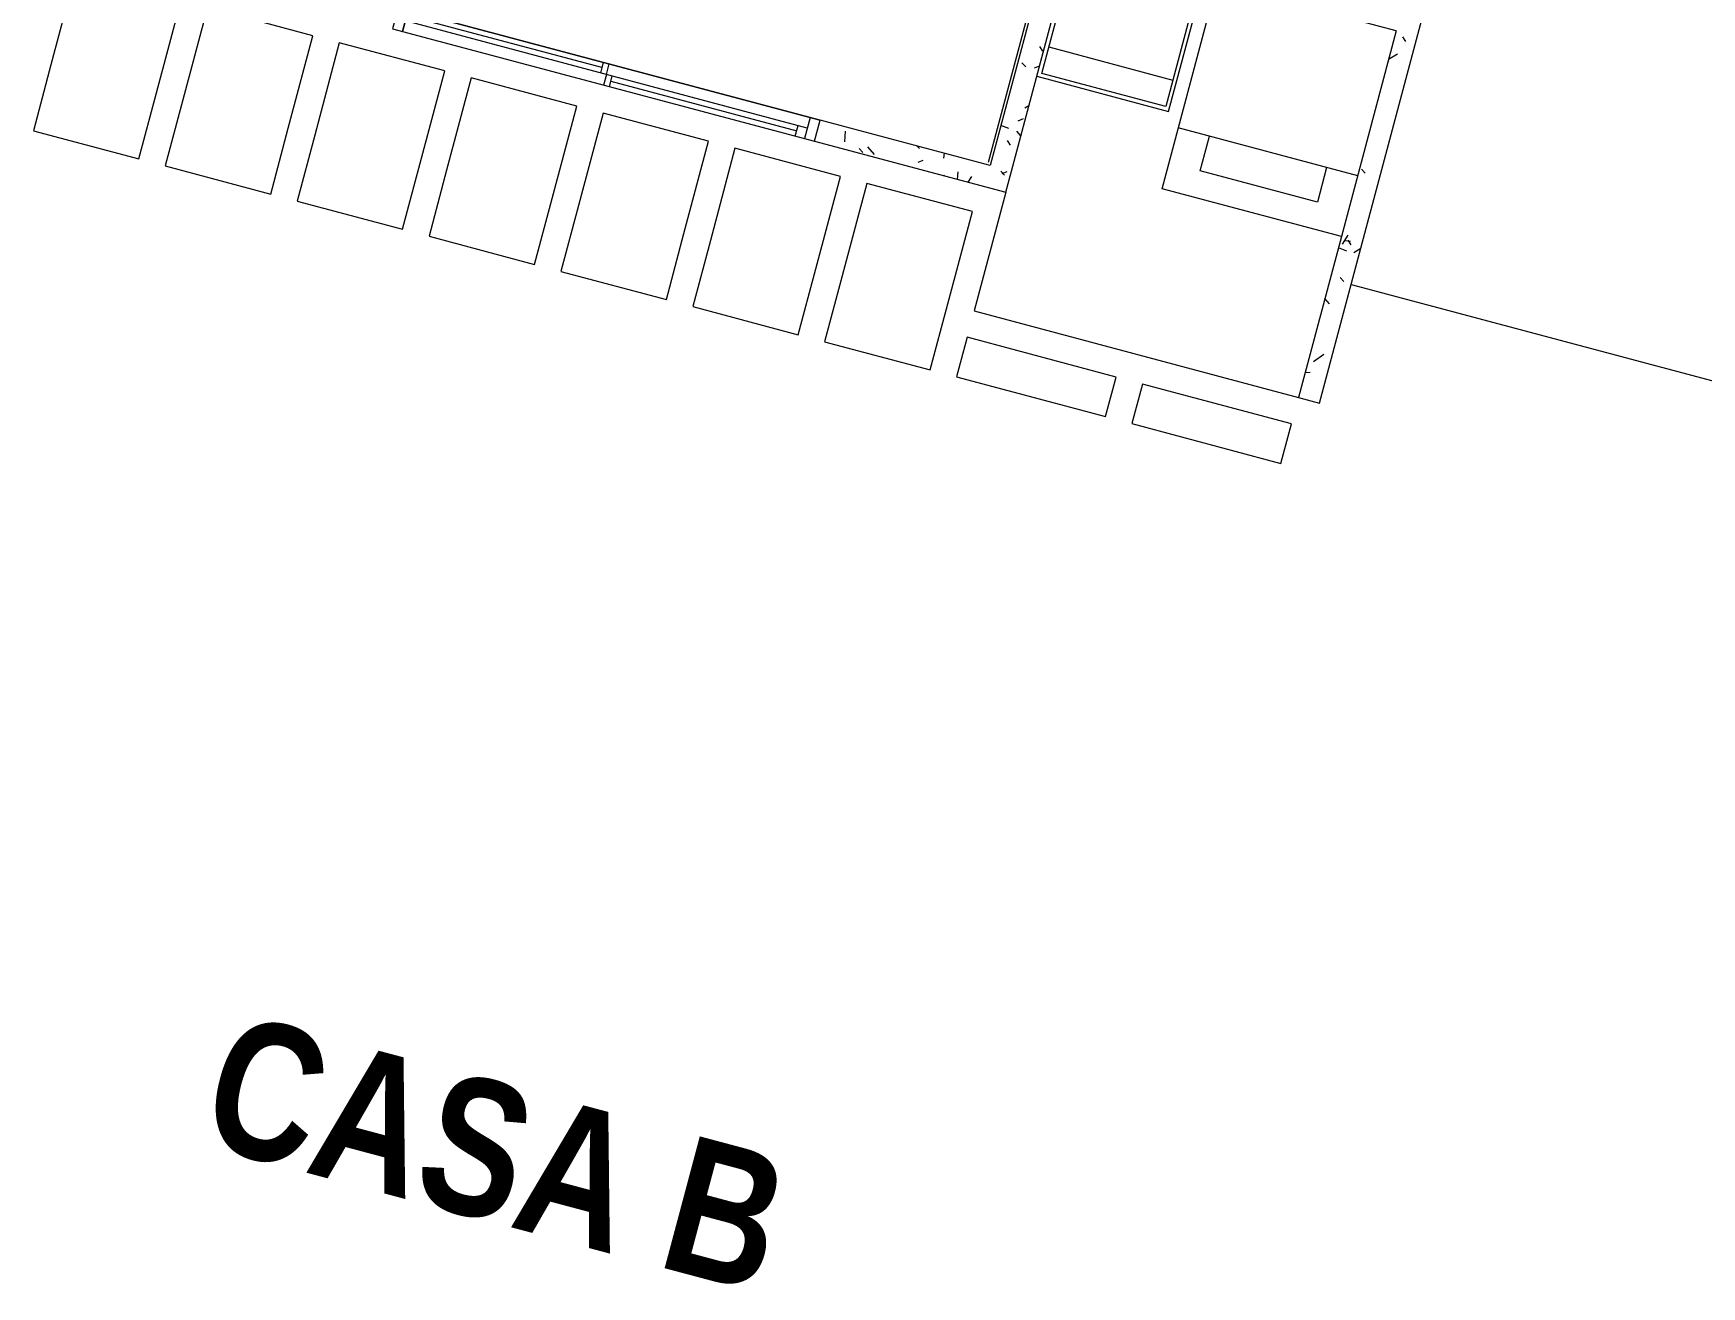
# Model space of a CAD drawing. Header units: metres. Extents: x 689715 to 690980, y 1005284 to 1006835.
# Drawn here: x 690780.57 to 690786.68, y 1005513.33 to 1005517.92 of the extents above; entities that cross this region are included whole.
import ezdxf

# ---------------------------------------------------------------- set-up
doc = ezdxf.new("R2010")
doc.units = ezdxf.units.M
doc.linetypes.add('PHANTOM', pattern=[2.5, 1.25, -0.25, 0.25, -0.25, 0.25, -0.25])
for name, color, linetype in [('0_HUELLAS CASAS CASTILLA', 1, 'Continuous'), ('0_NUMERO DE LOTE FASE V', 3, 'Continuous'), ('A-BLDG', 7, 'Continuous')]:
    doc.layers.add(name, color=color, linetype=linetype)
for name, color, linetype, lineweight in [('Aparatos sanitarios', 8, 'Continuous', 13), ('G-ANNO-TEXT', 2, 'Continuous', 9), ('Muros', 7, 'Continuous', 13), ('Patrón de corte', 7, 'Continuous', 13), ('Suelos', 7, 'Continuous', 9), ('Ventanas', 7, 'Continuous', 13)]:
    doc.layers.add(name, color=color, linetype=linetype, lineweight=lineweight)
doc.styles.add('Arial_B', font='', dxfattribs={"width": 0.8, "height": 0.5})
doc.styles.get('Arial_B').set_extended_font_data('Arial', bold=True)
pattern_1 = [(49.99999999999996, (0, -2.328306436538696e-10), (0.4377584771638401, -0.03836033982117172), [0.04599999999999997, -0.5029999999999996]), (354.9999999999999, (0, -2.328306436538696e-10), (-0.0843952140696779, 0.4580987315439033), [0.037, -0.402]), (100.451, (0.03600000008009374, -0.003000000258907676), (0.3526758939897786, 0.4199401312074266), [0.03899999999999999, -0.427]), (46.18399999999996, (0, 0.121999999973923), (0.6506308650644553, -0.1004214988211121), [0.06899999999999998, -0.7539999999999997]), (96.63599999999995, (0.05400000012014061, 0.113999999826774), (0.570191611846052, 0.5938707988951815), [0.058, -0.6409999999999998]), (351.1839999999999, (0, 0.121999999973923), (0.5697220635397624, 0.5936975411065765), [0.05499999999999999, -0.6039999999999999]), (21, (0.06099999987054616, 0.09100000001490116), (0.3642747293136029, -0.245780230253577), [0.04599999999999997, -0.5029999999999996]), (326, (0.06099999987054616, 0.09100000001490116), (0.1482769546615402, 0.4415777901075864), [0.03699999999999999, -0.4019999999999999]), (71.451, (0.09099999989848584, 0.07100000022910535), (0.512048302653334, 0.1963072483374968), [0.03900000000000001, -0.4270000000000002]), (37.49999999999998, (0, -2.328306436538696e-10), (0.007375797972208928, 0.2022933454275577), [0.02, -0.3769999999999999, 0.02, -0.3879999999999999, -0.4039999999999999]), (37.49999999999998, (0, -2.328306436538696e-10), (0.007375797972208928, 0.2022933454275577), [-0.8059999999999998, 0.02, -0.384]), (7.49999999999994, (0, -2.328306436538696e-10), (0.1600503399492728, 0.2399435114399267), [0.02, -0.2129999999999999, 0.02, -0.3679999999999999, -0.154]), (7.49999999999994, (0, -2.328306436538696e-10), (0.1600503399492728, 0.2399435114399267), [-0.6209999999999999, 0.02, -0.134]), (327.5, (-0.136000000173226, -2.328306436538696e-10), (0.325416223879766, -0.01404568388630395), [0.02, -0.132, 0.02, -0.455, -0.6309999999999999]), (327.5, (-0.136000000173226, -2.328306436538696e-10), (0.325416223879766, -0.01404568388630395), [-0.6279999999999999, 0.02, -0.6109999999999999]), (317.4999999999999, (-0.1970000000437722, -2.328306436538696e-10), (0.3554815006055005, 0.06081860510782444), [0.01999999999999999, -0.1779999999999999, 0.01999999999999999, -0.2959999999999999, -0.4479999999999997]), (317.4999999999999, (-0.1970000000437722, -2.328306436538696e-10), (0.3554815006055005, 0.06081860510782444), [-0.5139999999999997, 0.01999999999999999, -0.4279999999999998])]

# ---------------------------------------------------------------- blocks, each defined once
blk = doc.blocks.new('FRESNO B')
at = {"layer": 'G-ANNO-TEXT', "color": 141, "insert": (4.062830351261194, 19.02872913707013), "char_height": 0.5, "width": 2.64556875, "attachment_point": 1, "style": 'Arial_B'}
blk.add_mtext('CASA B', dxfattribs=at)
blk = doc.blocks.new('Window-Sliding - VENTANA DE 1_60 X 1_20-1540949-PLANO CLAVE _8 CASAS EN HILERA_ - Dependent 1')
at = {"layer": 'Ventanas', "color": 253}
for p, q in [((0.8003658304546724, 0.04), (-0.799634169545327, 0.04)), ((-0.799634169545327, 0.04), (-0.799634169545327, -0.03999999999902364)), ((-0.7996341695453272, 0.04000000000097637), (0.8003658304546725, 0.04000000000097637)), ((-0.7615341697799087, -0.03999999999902364), (-0.7615341697799087, 0.04000000000097637)), ((-0.7615341697799087, 0.04000000000097637), (-0.7615341697799087, -0.03999999999902365)), ((0.7622658304671647, 9.714248738745823e-13), (-0.761534169779909, 9.714248738745823e-13)), ((-0.7266091695452884, 0.04000000000097637), (-0.7266091695452884, 9.714248738745823e-13)), ((-0.02185916954532734, 0.02000000000096879), (-0.7266091695452884, 0.02000000000096879)), ((-0.02185916954532734, 0.04000000000097637), (-0.02185916954532734, 9.714248738745823e-13)), ((0.000365830454672653, 9.714248738745823e-13), (0.000365830454672653, 0.04000000000097637)), ((0.000365830454672653, 9.714248738745823e-13), (0.000365830454672653, -0.03999999999902364)), ((0.02259083045467268, -0.03999999999902364), (0.02259083045467268, 9.714248738745823e-13)), ((0.7273408304547152, -0.03999999999902364), (0.7273408304547152, 9.714248738745823e-13)), ((0.7622658304671647, 0.04000000000097637), (0.7622658304671647, -0.03999999999902365)), ((0.8003658304546724, -0.03999999999902364), (0.8003658304546724, 0.04)), ((-0.799634169545327, -0.03999999999902364), (0.8003658304546724, -0.03999999999902364)), ((-0.7996341695453272, -0.03999999999902364), (0.8003658304546725, -0.03999999999902364)), ((-0.7996341692992297, -0.03999999999902364), (0.800365830455645, -0.03999999999902364)), ((0.02259083045467268, -0.0199999999990375), (0.7273408304547152, -0.0199999999990375))]:
    blk.add_line(p, q, dxfattribs=at)
blk = doc.blocks.new('M_Stacked Washer and Dryer - Torre-1464971-PLANO CLAVE _8 CASAS EN HILERA_ - Dependent 1')
at = {"layer": 'Aparatos sanitarios', "color": 254}
for p, q in [((6.361844384628058e-15, 0.3399999999999662), (0.7800000000000105, 0.3399999999999662)), ((6.361844384628058e-15, 0.3399999999999662), (6.361844384628058e-15, 0.005051401696864699)), ((0.549018750000016, 0.3399999999999964), (0.549018750000016, -0.3400000000000038)), ((0.7800000000000105, 0.3399999999999662), (0.7800000000000105, -0.3400000000000338)), ((0.549018750000016, 0.2222500000000014), (0.6807812500000198, 0.2222500000000014)), ((0.6807812500000198, 0.2222500000000014), (0.6807812500000198, -0.2222500000000053)), ((0.6807812500000198, -0.2222500000000053), (0.549018750000016, -0.2222500000000053)), ((0.7800000000000105, -0.3400000000000338), (6.361844384628058e-15, -0.3400000000000338))]:
    blk.add_line(p, q, dxfattribs=at)
blk = doc.blocks.new('TINA CONCRETO - SENCILLA-1467208-PLANO CLAVE _8 CASAS EN HILERA_ - Dependent 1')
at = {"layer": 'Aparatos sanitarios', "color": 254}
for p, q in [((0.49652716948618, 0.2499999999999915), (-0.003472830513820012, 0.2499999999999915)), ((0.49652716948618, -0.2500000000000083), (0.49652716948618, 0.2499999999999915)), ((0.0115271694861805, 0.2349999999999925), (0.4815271694861794, 0.2349999999999925)), ((0.01152716948618054, -0.2350000000000093), (0.01152716948618054, 0.2349999999999925)), ((0.3815271694861807, -0.2350000000000093), (0.3815271694861807, 0.2349999999999911)), ((0.4815271694861795, 0.2349999999999925), (0.4815271694861795, -0.2350000000000093)), ((0.4815271694861794, -0.2350000000000093), (0.0115271694861805, -0.2350000000000093))]:
    blk.add_line(p, q, dxfattribs=at)
for radius, start, end in [(0.01999999999999998, 90.00000000000034, 269.9999999999994), (0.01999999999999999, 269.9999999999994, 89.9999999999985)]:
    blk.add_arc((0.09652716948618, -9.718520560148085e-15), radius, start, end, dxfattribs=at)
blk = doc.blocks.new('012-AR_CASTILLA_MODELO B_rvt-1-PLANO CLAVE _8 CASAS EN HILERA_ - Dependent 1')
at = {"layer": 'Patrón de corte'}
h = blk.add_hatch(dxfattribs=at)
h.set_pattern_fill('HORMIGÓN', color=254, scale=0.9999999999999999, style=0, pattern_type=2)
h.set_pattern_definition(pattern_1)
h.paths.add_polyline_path([(14.82183760160115, 90.85271324054338), (14.82183760165935, 92.30771324015222), (14.74183760175947, 92.30771324015222), (14.74183760146843, 90.85271324007772)], flags=0)
h = blk.add_hatch(dxfattribs=at)
h.set_pattern_fill('HORMIGÓN', color=254, scale=0.9999999999999999, style=0, pattern_type=2)
h.set_pattern_definition(pattern_1)
h.paths.add_polyline_path([(11.72183760162443, 91.77771324035712), (11.72183760174084, 91.85771324043162), (11.07678603206296, 91.85771324043162), (11.07678603217937, 91.77771324035712), (11.64183760178275, 91.77771324035712)], flags=0)
h.paths.add_polyline_path([(9.476786032202654, 91.77771324058995), (9.476786032319069, 91.85771323996596), (8.751786199922208, 91.85771324043162), (8.751786199747585, 91.77771324035712), (9.194493193761446, 91.77771324105561)], flags=0)
h = blk.add_hatch(dxfattribs=at)
h.set_pattern_fill('HORMIGÓN', color=254, scale=0.9999999999999999, style=0, pattern_type=2)
h.set_pattern_definition(pattern_1)
h.paths.add_polyline_path([(8.831786199880298, 90.91771324025467), (8.831786199763883, 91.77771324035712), (8.751786199747585, 91.77771324035712), (8.751786199922208, 90.91771324095316)], flags=0)
at = {"layer": 'Muros', "color": 253}
for p, q in [((14.82183760165935, 92.30771324015222), (14.74183760175947, 92.30771324015222)), ((14.74183760175947, 92.30771324015222), (14.74183760146843, 90.85271324007772)), ((14.82183760160115, 91.69771324028261), (14.82183760165935, 92.30771324015222)), ((9.476786032319069, 91.85771323996596), (8.751786199922208, 91.85771324043162)), ((8.751786199922208, 91.85771324043162), (8.751786199747585, 91.77771324035712)), ((8.751786199747585, 91.77771324035712), (8.751786199922208, 90.91771324095316)), ((8.831786199763883, 91.77771324035712), (9.476786032202654, 91.77771324058995)), ((8.831786199880298, 90.91771324025467), (8.831786199763883, 91.77771324035712)), ((8.841787537618075, 91.76771324011497), (8.841787537676282, 89.17771324026398))]:
    blk.add_line(p, q, dxfattribs=at)
at = {"layer": 'Suelos', "color": 9}
for p, q in [((8.086811900720932, 92.55771324038506), (7.521837601612788, 92.55771324015222)), ((7.521837601612788, 92.55771324015222), (7.521837601729203, 92.40771324024536)), ((8.086811900720932, 92.40771324024536), (8.086811900720932, 92.55771324038506)), ((8.751786199747585, 92.55771324015222), (8.186811900581233, 92.55771324015222)), ((8.186811900581233, 92.55771324015222), (8.186811900464818, 92.40771324024536)), ((8.751786199747585, 92.40771324024536), (8.751786199747585, 92.55771324015222)), ((9.251786199747585, 92.55771324015222), (8.851786199840717, 92.55771324038506)), ((8.851786199840717, 92.55771324038506), (8.851786199957132, 92.30771324038506)), ((9.251786199805792, 92.30771324015222), (9.251786199747585, 92.55771324015222)), ((9.751786199747585, 92.55771324015222), (9.351786199840717, 92.55771324015222)), ((9.351786199840717, 92.55771324015222), (9.351786199957132, 92.30771324015222)), ((9.751786199922208, 92.30771324015222), (9.751786199747585, 92.55771324015222)), ((10.251786199864, 92.55771324038506), (9.851786199607886, 92.55771324015222)), ((9.851786199607886, 92.55771324015222), (9.851786199840717, 92.30771324061789)), ((10.25178619992221, 92.30771324015222), (10.251786199864, 92.55771324038506)), ((10.75178619998042, 92.55771324015222), (10.35178619978251, 92.55771324038506)), ((10.35178619978251, 92.55771324038506), (10.35178619989892, 92.30771324015222)), ((10.751786199864, 92.30771324015222), (10.75178619998042, 92.55771324015222)), ((11.251786199864, 92.55771324061789), (10.8517861997243, 92.55771324061789)), ((10.8517861997243, 92.55771324061789), (10.85178619984072, 92.30771324061789)), ((11.25178620009683, 92.30771324038506), (11.251786199864, 92.55771324061789)), ((11.75178619992221, 92.55771324015222), (11.35178619984072, 92.55771324015222)), ((11.35178619984072, 92.55771324015222), (11.35178619984072, 92.30771324015222)), ((11.75178620009683, 92.30771324015222), (11.75178619992221, 92.55771324015222)), ((12.25178619992221, 92.55771324015222), (11.85178619989892, 92.55771324038506)), ((11.85178619989892, 92.55771324038506), (11.85178619978251, 92.30771324061789)), ((12.251786199864, 92.30771324015222), (12.25178619992221, 92.55771324015222)), ((7.521837601729203, 92.40771324024536), (8.086811900720932, 92.40771324024536)), ((8.186811900464818, 92.40771324024536), (8.751786199747585, 92.40771324024536)), ((8.751786199980415, 92.30771324015222), (7.521837601438165, 92.30771324015222)), ((8.751786199922208, 91.85771324043162), (8.751786199980415, 92.30771324015222)), ((8.851786199957132, 92.30771324038506), (8.851786199840717, 91.95771324005909)), ((9.25178620009683, 91.95771324052475), (9.251786199805792, 92.30771324015222)), ((9.351786199957132, 92.30771324015222), (9.351786199724302, 91.95771324005909)), ((9.751786199980415, 91.95771324005909), (9.751786199922208, 92.30771324015222)), ((9.851786199840717, 92.30771324061789), (9.851786199840717, 91.95771324005909)), ((10.25178619992221, 91.95771324005909), (10.25178619992221, 92.30771324015222)), ((10.35178619989892, 92.30771324015222), (10.35178619978251, 91.95771324052475)), ((10.75178620003862, 91.95771324005909), (10.751786199864, 92.30771324015222)), ((10.85178619984072, 92.30771324061789), (10.85178620001534, 91.95771324005909)), ((11.25178619974758, 91.95771324005909), (11.25178620009683, 92.30771324038506)), ((11.35178619984072, 92.30771324015222), (11.35178619984072, 91.95771324052475)), ((11.75178619974758, 91.95771324052475), (11.75178620009683, 92.30771324015222)), ((11.85178619978251, 92.30771324061789), (11.85178619984072, 91.95771324005909)), ((12.25178619974758, 91.95771324005909), (12.251786199864, 92.30771324015222)), ((8.851786199840717, 91.95771324005909), (9.25178620009683, 91.95771324052475)), ((9.351786199724302, 91.95771324005909), (9.751786199980415, 91.95771324005909)), ((9.851786199840717, 91.95771324005909), (10.25178619992221, 91.95771324005909)), ((10.35178619978251, 91.95771324052475), (10.75178620003862, 91.95771324005909)), ((10.85178620001534, 91.95771324005909), (11.25178619974758, 91.95771324005909)), ((11.35178619984072, 91.95771324052475), (11.75178619974758, 91.95771324052475)), ((14.74183760164306, 91.85771324043162), (11.73183760151733, 91.85771324019879))]:
    blk.add_line(p, q, dxfattribs=at)
at = {"color": 254, "lineweight": 13}
for name, p, rotation in [('Window-Sliding - VENTANA DE 1_60 X 1_20-1540949-PLANO CLAVE _8 CASAS EN HILERA_ - Dependent 1', (10.27715186297428, 91.81771324086003), 179.9999999999999), ('M_Stacked Washer and Dryer - Torre-1464971-PLANO CLAVE _8 CASAS EN HILERA_ - Dependent 1', (7.861837601521984, 90.9177132404875), 90), ('TINA CONCRETO - SENCILLA-1467208-PLANO CLAVE _8 CASAS EN HILERA_ - Dependent 1', (8.501786199980415, 90.92118607088923), 90)]:
    blk.add_blockref(name, p, dxfattribs=dict(at, rotation=rotation))
blk = doc.blocks.new('CASTILLAS B BLOQUE 8')
at = {"layer": '0_HUELLAS CASAS CASTILLA', "color": 8, "lineweight": 5, "rotation": 90}
for p in [(365.6615329061169, -39.3818375938572), (365.6615329056513, -46.68183759332169)]:
    blk.add_blockref('012-AR_CASTILLA_MODELO B_rvt-1-PLANO CLAVE _8 CASAS EN HILERA_ - Dependent 1', p, dxfattribs=at)

msp = doc.modelspace()

# ---------------------------------------------------------------- block references
at = {"layer": '0_NUMERO DE LOTE FASE V', "linetype": 'PHANTOM', "rotation": 75.06604352304308}
msp.add_blockref('CASTILLAS B BLOQUE 8', (690683.9742991681, 1005260.679424528), dxfattribs=at)
at = {"layer": 'A-BLDG', "rotation": 345.0663971945302}
msp.add_blockref('FRESNO B', (690772.4645773399, 1005497.00109531), dxfattribs=at)

doc.saveas('drawing.dxf')
